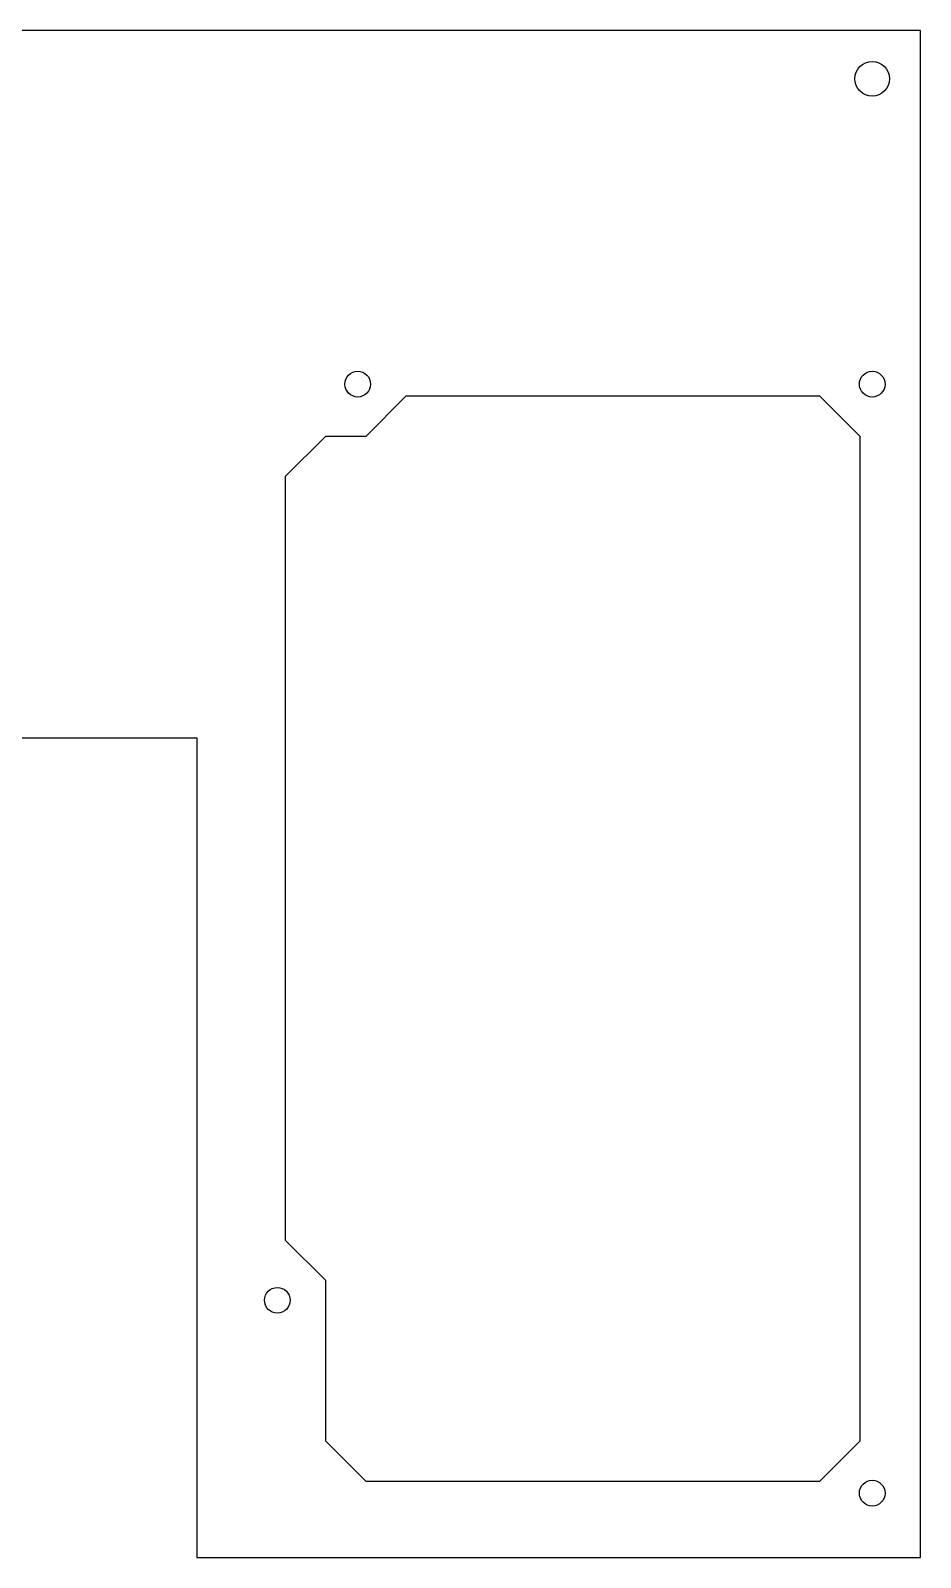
# Model space of a CAD drawing. Header units: millimetres. Extents: x -210 to 90, y -102 to 88.
# Drawn here: x -20.7 to 90, y -102 to 88 of the extents above; entities that cross this region are included whole.
import ezdxf

# ---------------------------------------------------------------- set-up
doc = ezdxf.new("R2010")
doc.units = ezdxf.units.MM

msp = doc.modelspace()

# ---------------------------------------------------------------- linework, layer by layer
at = {"color": 7, "linetype": 'Continuous', "lineweight": 25}
for p, q in [((90, 88), (-210, 88)), ((90, -102), (90, 88)), ((26, 42.5), (21, 37.5)), ((77.5, 42.5), (26, 42.5)), ((82.5, 37.5), (77.5, 42.5)), ((16, 37.5), (11, 32.5)), ((21, 37.5), (16, 37.5)), ((82.5, -87.5), (82.5, 37.5)), ((11, 32.5), (11, -62.5)), ((-210, 0), (0, 0)), ((0, 0), (0, -102)), ((11, -62.5), (16, -67.5)), ((16, -67.5), (16, -87.5)), ((16, -87.5), (21, -92.5)), ((77.5, -92.5), (82.5, -87.5)), ((21, -92.5), (77.5, -92.5)), ((0, -102), (90, -102))]:
    msp.add_line(p, q, dxfattribs=at)
for centre, radius in [((84, 82), 2.15), ((20, 44), 1.6), ((84, 44), 1.6), ((10, -70), 1.6), ((84, -94), 1.6)]:
    msp.add_circle(centre, radius, dxfattribs=at)

doc.saveas('drawing.dxf')
